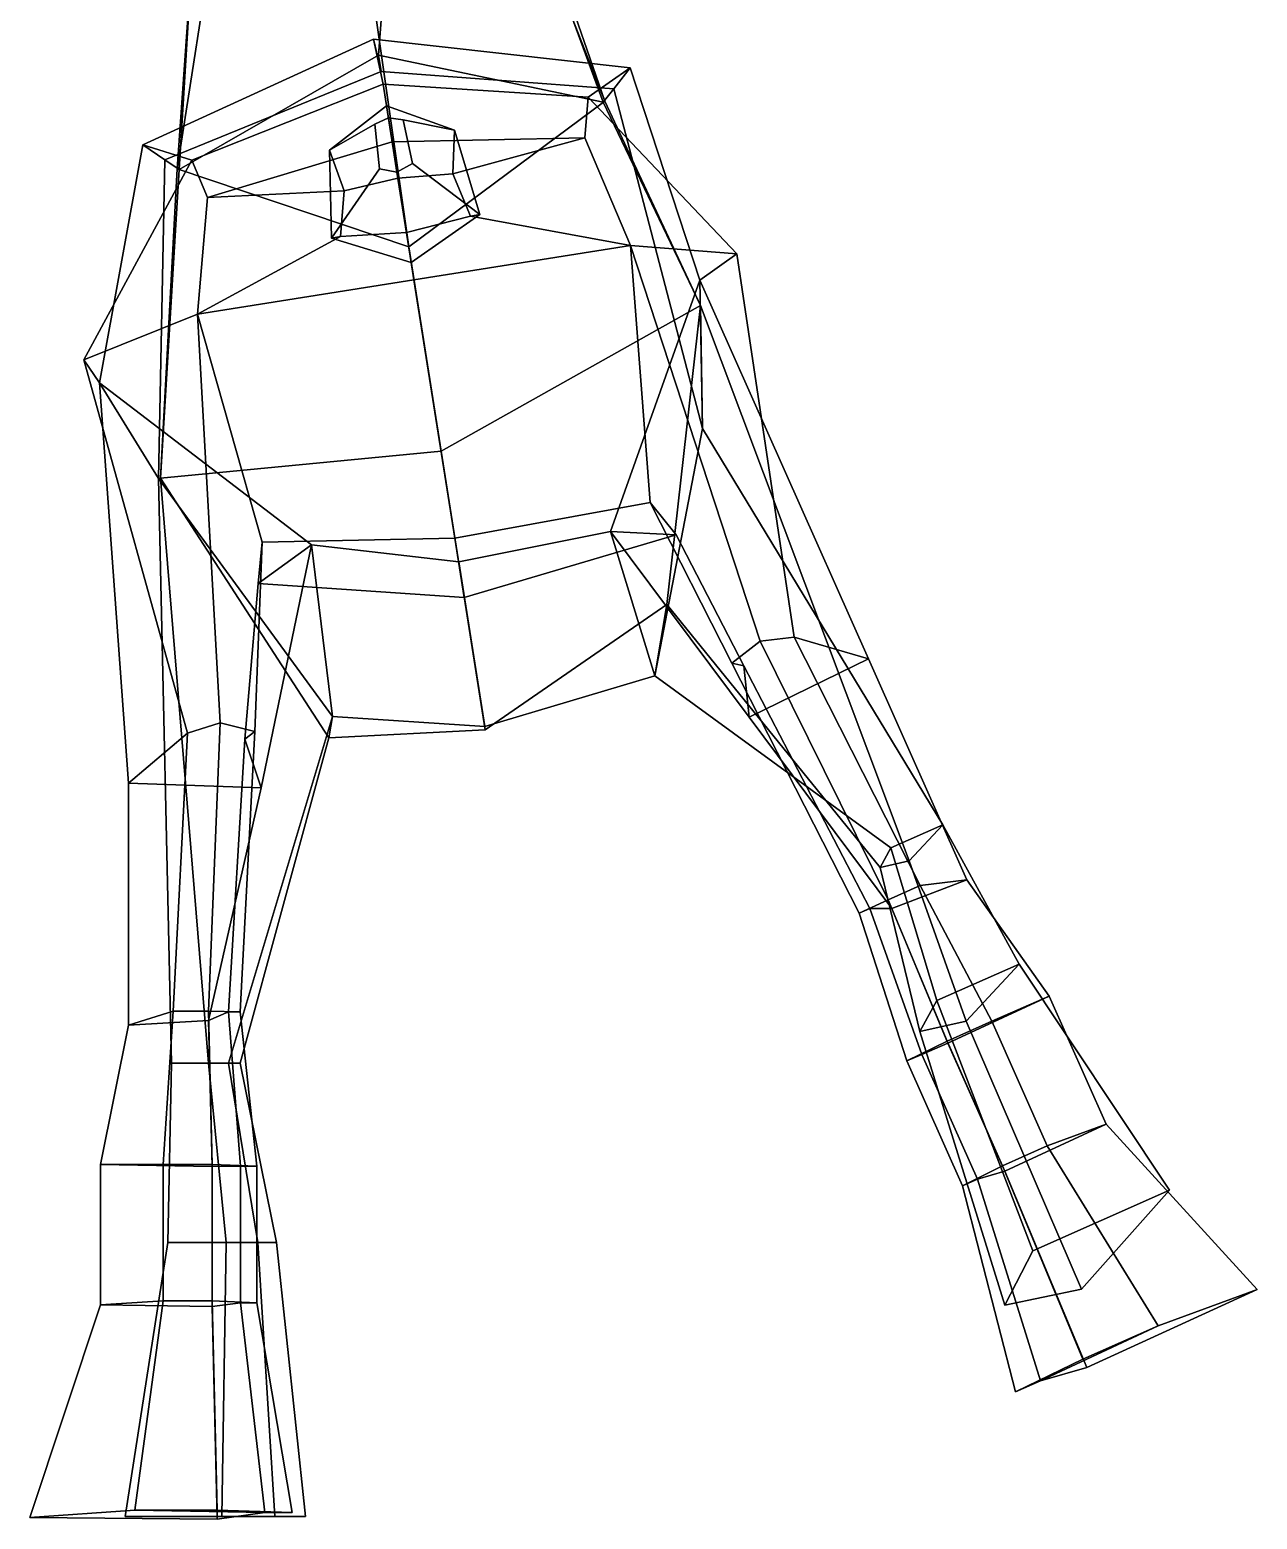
# Model space of a CAD drawing. Extents: x -85 to 160, y -151 to 334.
# Drawn here: x -84.7 to 159.7, y -151.2 to 145.4 of the extents above; entities that cross this region are included whole.
import ezdxf

# ---------------------------------------------------------------- set-up
doc = ezdxf.new("R2010")
doc.units = 0

msp = doc.modelspace()

# ---------------------------------------------------------------- linework, layer by layer
for points in [[(-55.332317, 117.685669, 163.386597), (-47.55732, 167.552734, 175.721558), (-42.097713, 185.215515, 157.422195), (-52.332123, 160.031799, 142.496826)], [(23.185133, 148.071045, 142.496826), (21.23382, 175.184753, 157.422195), (20.968117, 156.699371, 175.721558), (29.833971, 131.174683, 163.386597)], [(-55.332317, 117.685669, 163.386597), (-9.222494, 102.163574, 196.280716), (-15.653957, 147.229675, 197.703644), (-47.55732, 167.552734, 175.721558)], [(-58.62904, 56.102295, 144.51268), (-55.332317, 117.685669, 163.386597), (-52.332123, 160.031799, 142.496826), (-54.955688, 117.573608, 125.552498)], [(-54.955688, 117.573608, 125.552498), (-52.332123, 160.031799, 142.496826), (-13.827596, 158.760864, 137.728699), (-15.268226, 140.334839, 127.195564)], [(29.510397, 130.951721, 125.552498), (-15.268226, 140.334839, 127.195564), (-13.827596, 158.760864, 137.728699), (23.185133, 148.071045, 142.496826)], [(29.833971, 131.174683, 163.386597), (20.968117, 156.699371, 175.721558), (-15.653957, 147.229675, 197.703644), (-9.222494, 102.163574, 196.280716)], [(48.858021, 90.495605, 140.905396), (29.510397, 130.951721, 125.552498), (23.185133, 148.071045, 142.496826), (29.833971, 131.174683, 163.386597)], [(-62.170479, 122.427216, 11.098749), (-57.781582, 119.47467, 94.23616), (-14.746203, 137.03891, 93.994888), (-16.244308, 143.502319, 11.098749)], [(-16.244308, 143.502319, 11.098749), (-14.349955, 134.537079, -26.147421), (-52.416523, 119.420624, -25.943436), (-62.170479, 122.427216, 11.098749)], [(34.872223, 137.797272, 11.098749), (-16.244308, 143.502319, 11.098749), (-14.746203, 137.03891, 93.994888), (31.610521, 133.632996, 94.23616)], [(-16.244308, 143.502319, 11.098749), (34.872223, 137.797272, 11.098749), (26.52475, 131.923706, -25.943436), (-14.349955, 134.537079, -26.147421)], [(-14.746203, 137.03891, 93.994888), (-57.781582, 119.47467, 94.23616), (-54.955688, 117.573608, 125.552498), (-15.268226, 140.334839, 127.195564)], [(-14.746203, 137.03891, 93.994888), (-15.268226, 140.334839, 127.195564), (29.510397, 130.951721, 125.552498), (31.610521, 133.632996, 94.23616)], [(34.872223, 137.797272, 11.098749), (48.713837, 95.514069, 24.898748), (56.12746, 100.737808, -25.113169), (26.52475, 131.923706, -25.943436)], [(48.713837, 95.514069, 24.898748), (34.872223, 137.797272, 11.098749), (31.610521, 133.632996, 94.23616), (49.291424, 65.958267, 98.114754)], [(-14.349955, 134.537079, -26.147421), (-12.531881, 123.058228, -60.612633), (-49.290558, 111.959442, -50.058739), (-52.416523, 119.420624, -25.943436)], [(-14.349955, 134.537079, -26.147421), (26.52475, 131.923706, -25.943436), (25.857409, 123.861725, -50.058739), (-12.531881, 123.058228, -60.612633)], [(49.291424, 65.958267, 98.114754), (31.610521, 133.632996, 94.23616), (29.510397, 130.951721, 125.552498), (48.858021, 90.495605, 140.905396)], [(48.858021, 90.495605, 140.905396), (29.833971, 131.174683, 163.386597), (-9.222494, 102.163574, 196.280716), (-2.774998, 61.455688, 185.592896)], [(56.12746, 100.737808, -25.113169), (34.926746, 102.4151, -54.540638), (25.857409, 123.861725, -50.058739), (26.52475, 131.923706, -25.943436)], [(-25.023556, 121.423523, -72.772362), (-22.068521, 113.28479, -61.17448), (-11.385422, 115.819763, -63.587738), (-13.66511, 130.213135, -72.796738)], [(-15.969755, 126.546112, -94.029388), (-25.023556, 121.423523, -72.772362), (-13.66511, 130.213135, -72.796738), (-13.285164, 127.81427, -94.041092)], [(-11.576315, 117.025024, -94.072914), (-15.047441, 117.704773, -94.055237), (-15.969755, 126.546112, -94.029388), (-13.285164, 127.81427, -94.041092)], [(-0.146442, 125.363678, -72.772362), (-13.66511, 130.213135, -72.796738), (-11.385422, 115.819763, -63.587738), (-0.441837, 116.710114, -61.17448)], [(-10.340088, 127.437775, -94.029388), (-13.285164, 127.81427, -94.041092), (-13.66511, 130.213135, -72.796738), (-0.146442, 125.363678, -72.772362)], [(-11.576315, 117.025024, -94.072914), (-13.285164, 127.81427, -94.041092), (-10.340088, 127.437775, -94.029388), (-8.485136, 118.744141, -94.055237)], [(-15.047441, 117.704773, -94.055237), (-24.636702, 103.890625, -80.112625), (-25.023556, 121.423523, -72.772362), (-15.969755, 126.546112, -94.029388)], [(-8.485136, 118.744141, -94.055237), (-10.340088, 127.437775, -94.029388), (-0.146442, 125.363678, -72.772362), (4.903604, 108.569336, -80.112625)], [(4.903604, 108.569336, -80.112625), (-0.146442, 125.363678, -72.772362), (-0.441837, 116.710114, -61.17448), (3.049603, 108.275696, -66.508171)], [(-62.170479, 122.427216, 11.098749), (-52.416523, 119.420624, -25.943436), (-73.940262, 79.667191, -25.113169), (-70.7882, 75.090485, 24.898748)], [(-70.7882, 75.090485, 24.898748), (-59.071697, 55.988159, 95.186234), (-57.781582, 119.47467, 94.23616), (-62.170479, 122.427216, 11.098749)], [(-22.068521, 113.28479, -61.17448), (-49.290558, 111.959442, -50.058739), (-12.531881, 123.058228, -60.612633), (-11.385422, 115.819763, -63.587738)], [(-0.441837, 116.710114, -61.17448), (-11.385422, 115.819763, -63.587738), (-12.531881, 123.058228, -60.612633), (25.857409, 123.861725, -50.058739)], [(3.049603, 108.275696, -66.508171), (-0.441837, 116.710114, -61.17448), (25.857409, 123.861725, -50.058739), (34.926746, 102.4151, -54.540638)], [(-73.940262, 79.667191, -25.113169), (-52.416523, 119.420624, -25.943436), (-49.290558, 111.959442, -50.058739), (-51.288639, 88.759918, -54.540638)], [(-59.071697, 55.988159, 95.186234), (-58.62904, 56.102295, 144.51268), (-54.955688, 117.573608, 125.552498), (-57.781582, 119.47467, 94.23616)], [(-24.636702, 103.890625, -80.112625), (-22.782701, 104.184265, -66.508171), (-22.068521, 113.28479, -61.17448), (-25.023556, 121.423523, -72.772362)], [(-11.576315, 117.025024, -94.072914), (-8.485136, 118.744141, -94.055237), (4.903604, 108.569336, -80.112625), (-8.726705, 99.033295, -81.363831)], [(-58.62904, 56.102295, 144.51268), (-2.774998, 61.455688, 185.592896), (-9.222494, 102.163574, 196.280716), (-55.332317, 117.685669, 163.386597)], [(-11.576315, 117.025024, -94.072914), (-8.726705, 99.033295, -81.363831), (-24.636702, 103.890625, -80.112625), (-15.047441, 117.704773, -94.055237)], [(-22.782701, 104.184265, -66.508171), (-51.288639, 88.759918, -54.540638), (-49.290558, 111.959442, -50.058739), (-22.068521, 113.28479, -61.17448)], [(-8.726705, 99.033295, -81.363831), (4.903604, 108.569336, -80.112625), (3.049603, 108.275696, -66.508171), (-9.676576, 105.030518, -70.151375)], [(3.049603, 108.275696, -66.508171), (34.926746, 102.4151, -54.540638), (-8.180947, 95.587509, -71.817368), (-9.676576, 105.030518, -70.151375)], [(-22.782701, 104.184265, -66.508171), (-9.676576, 105.030518, -70.151375), (-8.180947, 95.587509, -71.817368), (-51.288639, 88.759918, -54.540638)], [(-8.726705, 99.033295, -81.363831), (-9.676576, 105.030518, -70.151375), (-22.782701, 104.184265, -66.508171), (-24.636702, 103.890625, -80.112625)], [(-0.030535, 44.127838, -48.468636), (-8.180947, 95.587509, -71.817368), (34.926746, 102.4151, -54.540638), (38.868519, 51.243652, -37.914738)], [(34.926746, 102.4151, -54.540638), (56.12746, 100.737808, -25.113169), (67.512245, 24.3871, -53.875954), (60.74239, 23.616119, -58.243355)], [(34.926746, 102.4151, -54.540638), (60.74239, 23.616119, -58.243355), (55.106163, 19.235031, -54.59922), (38.868519, 51.243652, -37.914738)], [(48.713837, 95.514069, 24.898748), (82.292603, 20.094925, 3.262779), (67.512245, 24.3871, -53.875954), (56.12746, 100.737808, -25.113169)], [(-0.030535, 44.127838, -48.468636), (-38.419823, 43.324326, -37.914738), (-51.288639, 88.759918, -54.540638), (-8.180947, 95.587509, -71.817368)], [(30.924532, 45.443878, 24.898748), (48.713837, 95.514069, 24.898748), (49.291424, 65.958267, 98.114754), (39.758274, 16.719467, 127.636147)], [(48.713837, 95.514069, 24.898748), (30.924532, 45.443878, 24.898748), (58.527782, 8.504776, 8.02704), (82.292603, 20.094925, 3.262779)], [(6.013277, 5.968704, 144.51268), (42.176647, 30.956863, 159.49292), (48.858021, 90.495605, 140.905396), (-2.774998, 61.455688, 185.592896)], [(84.612877, -21.456543, 171.842407), (90.429138, -20.147385, 177.683517), (48.858021, 90.495605, 140.905396), (42.176647, 30.956863, 159.49292)], [(90.429138, -20.147385, 177.683517), (97.127922, -12.953384, 159.781265), (49.291424, 65.958267, 98.114754), (48.858021, 90.495605, 140.905396)], [(-51.288639, 88.759918, -54.540638), (-46.787994, 7.335953, -58.243355), (-53.286148, 5.286743, -53.875954), (-73.940262, 79.667191, -25.113169)], [(-51.288639, 88.759918, -54.540638), (-38.419823, 43.324326, -37.914738), (-39.857098, 5.626099, -54.59922), (-46.787994, 7.335953, -58.243355)], [(-70.7882, 75.090485, 24.898748), (-73.940262, 79.667191, -25.113169), (-53.286148, 5.286743, -53.875954), (-65.042892, -4.646072, 3.262779)], [(-28.598656, 42.786835, 24.898748), (-24.402138, 8.647903, 96.133102), (-59.071697, 55.988159, 95.186234), (-70.7882, 75.090485, 24.898748)], [(-70.7882, 75.090485, 24.898748), (-65.042892, -4.646072, 3.262779), (-38.618511, -5.568176, 8.02704), (-28.598656, 42.786835, 24.898748)], [(86.752998, -17.550049, 159.157333), (39.758274, 16.719467, 127.636147), (49.291424, 65.958267, 98.114754), (97.127922, -12.953384, 159.781265)], [(6.013277, 5.968704, 144.51268), (-2.774998, 61.455688, 185.592896), (-58.62904, 56.102295, 144.51268), (-25.147814, 4.376923, 130.840576)], [(-49.126175, -60.400047, 132.855515), (-58.62904, 56.102295, 144.51268), (-59.071697, 55.988159, 95.186234), (-56.458904, -60.400047, 113.7938)], [(-45.102139, -60.400047, 114.219887), (-56.458904, -60.400047, 113.7938), (-59.071697, 55.988159, 95.186234), (-24.402138, 8.647903, 96.133102)], [(-42.759483, -60.400047, 127.458626), (-25.147814, 4.376923, 130.840576), (-58.62904, 56.102295, 144.51268), (-49.126175, -60.400047, 132.855515)], [(1.839838, 32.318756, -24.071318), (-0.030535, 44.127838, -48.468636), (38.868519, 51.243652, -37.914738), (43.990173, 44.787079, -24.280102)], [(38.868519, 51.243652, -37.914738), (55.106163, 19.235031, -54.59922), (57.524422, 18.684341, -51.430733), (43.990173, 44.787079, -24.280102)], [(0.714358, 39.424759, 24.898748), (30.924532, 45.443878, 24.898748), (39.758274, 16.719467, 127.636147), (5.911808, 6.60936, 96.368881)], [(30.924532, 45.443878, 24.898748), (0.714358, 39.424759, 24.898748), (1.839838, 32.318756, -24.071318), (43.990173, 44.787079, -24.280102)], [(58.527782, 8.504776, 8.02704), (30.924532, 45.443878, 24.898748), (43.990173, 44.787079, -24.280102), (57.524422, 18.684341, -51.430733)], [(-39.857098, 5.626099, -54.59922), (-38.419823, 43.324326, -37.914738), (-39.198708, 35.119949, -24.280102), (-41.842297, 4.13942, -51.430733)], [(-38.618511, -5.568176, 8.02704), (-41.842297, 4.13942, -51.430733), (-39.198708, 35.119949, -24.280102), (-28.598656, 42.786835, 24.898748)], [(1.839838, 32.318756, -24.071318), (-39.198708, 35.119949, -24.280102), (-38.419823, 43.324326, -37.914738), (-0.030535, 44.127838, -48.468636)], [(-28.598656, 42.786835, 24.898748), (-39.198708, 35.119949, -24.280102), (1.839838, 32.318756, -24.071318), (0.714358, 39.424759, 24.898748)], [(0.714358, 39.424759, 24.898748), (5.911808, 6.60936, 96.368881), (-24.402138, 8.647903, 96.133102), (-28.598656, 42.786835, 24.898748)], [(5.911808, 6.60936, 96.368881), (39.758274, 16.719467, 127.636147), (42.176647, 30.956863, 159.49292), (6.013277, 5.968704, 144.51268)], [(86.752998, -17.550049, 159.157333), (84.612877, -21.456543, 171.842407), (42.176647, 30.956863, 159.49292), (39.758274, 16.719467, 127.636147)], [(86.216713, -27.851517, -58.849998), (60.74239, 23.616119, -58.243355), (67.512245, 24.3871, -53.875954), (92.596199, -25.011185, -58.849998)], [(67.512245, 24.3871, -53.875954), (82.292603, 20.094925, 3.262779), (101.893318, -23.929016, -9.36665), (92.596199, -25.011185, -58.849998)], [(60.74239, 23.616119, -58.243355), (86.216713, -27.851517, -58.849998), (80.458267, -30.570938, -58.849998), (55.106163, 19.235031, -54.59922)], [(80.458267, -30.570938, -58.849998), (82.592445, -29.629288, -58.849998), (57.524422, 18.684341, -51.430733), (55.106163, 19.235031, -54.59922)], [(82.592445, -29.629288, -58.849998), (86.985023, -29.577164, -9.36665), (58.527782, 8.504776, 8.02704), (57.524422, 18.684341, -51.430733)], [(82.292603, 20.094925, 3.262779), (58.527782, 8.504776, 8.02704), (86.985023, -29.577164, -9.36665), (101.893318, -23.929016, -9.36665)], [(-49.126175, -50.043411, -58.849998), (-56.109394, -50.043411, -58.849998), (-53.286148, 5.286743, -53.875954), (-46.787994, 7.335953, -58.243355)], [(-46.787994, 7.335953, -58.243355), (-39.857098, 5.626099, -54.59922), (-42.759483, -50.185547, -58.849998), (-49.126175, -50.043411, -58.849998)], [(-45.102139, -60.400047, 114.219887), (-24.402138, 8.647903, 96.133102), (-25.147814, 4.376923, 130.840576), (-42.759483, -60.400047, 127.458626)], [(5.911808, 6.60936, 96.368881), (6.013277, 5.968704, 144.51268), (-25.147814, 4.376923, 130.840576), (-24.402138, 8.647903, 96.133102)], [(-53.286148, 5.286743, -53.875954), (-56.109394, -50.043411, -58.849998), (-65.042892, -52.836273, -9.36665), (-65.042892, -4.646072, 3.262779)], [(-45.092148, -50.193359, -58.849998), (-41.842297, 4.13942, -51.430733), (-38.618511, -5.568176, 8.02704), (-49.126175, -51.932365, -9.36665)], [(-42.759483, -50.185547, -58.849998), (-39.857098, 5.626099, -54.59922), (-41.842297, 4.13942, -51.430733), (-45.092148, -50.193359, -58.849998)], [(-65.042892, -4.646072, 3.262779), (-65.042892, -52.836273, -9.36665), (-49.126175, -51.932365, -9.36665), (-38.618511, -5.568176, 8.02704)], [(95.94017, -47.95211, 135.102127), (86.752998, -17.550049, 159.157333), (97.127922, -12.953384, 159.781265), (112.332542, -40.689369, 136.087936)], [(101.748466, -52.055893, 164.373489), (112.332542, -40.689369, 136.087936), (97.127922, -12.953384, 159.781265), (90.429138, -20.147385, 177.683517)], [(92.558777, -54.124359, 155.144562), (84.612877, -21.456543, 171.842407), (86.752998, -17.550049, 159.157333), (95.94017, -47.95211, 135.102127)], [(101.748466, -52.055893, 164.373489), (90.429138, -20.147385, 177.683517), (84.612877, -21.456543, 171.842407), (92.558777, -54.124359, 155.144562)], [(106.847931, -52.065491, -71.448441), (97.945648, -56.029053, -72.636299), (86.216713, -27.851517, -58.849998), (92.596199, -25.011185, -58.849998)], [(98.115036, -56.4095, -38.635262), (118.256607, -47.040222, -38.635262), (101.893318, -23.929016, -9.36665), (86.985023, -29.577164, -9.36665)], [(118.256607, -47.040222, -38.635262), (106.847931, -52.065491, -71.448441), (92.596199, -25.011185, -58.849998), (101.893318, -23.929016, -9.36665)], [(89.972076, -59.963318, -72.28315), (80.458267, -30.570938, -58.849998), (86.216713, -27.851517, -58.849998), (97.945648, -56.029053, -72.636299)], [(92.953606, -58.656944, -71.420555), (82.592445, -29.629288, -58.849998), (80.458267, -30.570938, -58.849998), (89.972076, -59.963318, -72.28315)], [(98.115036, -56.4095, -38.635262), (86.985023, -29.577164, -9.36665), (82.592445, -29.629288, -58.849998), (92.953606, -58.656944, -71.420555)], [(115.064957, -97.758598, 123.438354), (95.94017, -47.95211, 135.102127), (112.332542, -40.689369, 136.087936), (142.276306, -85.682755, 124.989517)], [(124.706741, -105.431923, 175.758423), (142.276306, -85.682755, 124.989517), (112.332542, -40.689369, 136.087936), (101.748466, -52.055893, 164.373489)], [(109.46669, -81.905746, -17.703411), (129.608276, -72.536469, -17.703411), (118.256607, -47.040222, -38.635262), (98.115036, -56.4095, -38.635262)], [(129.608276, -72.536469, -17.703411), (117.894379, -76.876221, -48.278484), (106.847931, -52.065491, -71.448441), (118.256607, -47.040222, -38.635262)], [(-70.591324, -80.604958, -38.635262), (-65.042892, -52.836273, -9.36665), (-56.109394, -50.043411, -58.849998), (-58.125019, -80.55545, -71.448441)], [(-58.125019, -80.55545, -71.448441), (-56.109394, -50.043411, -58.849998), (-49.126175, -50.043411, -58.849998), (-48.380249, -80.55545, -72.636299)], [(-39.495815, -80.906441, -72.28315), (-48.380249, -80.55545, -72.636299), (-49.126175, -50.043411, -58.849998), (-42.759483, -50.185547, -58.849998)], [(-48.380249, -80.971909, -38.635262), (-42.750931, -80.925705, -71.420555), (-45.092148, -50.193359, -58.849998), (-49.126175, -51.932365, -9.36665)], [(-42.750931, -80.925705, -71.420555), (-39.495815, -80.906441, -72.28315), (-42.759483, -50.185547, -58.849998), (-45.092148, -50.193359, -58.849998)], [(109.451843, -108.616226, 159.358307), (92.558777, -54.124359, 155.144562), (95.94017, -47.95211, 135.102127), (115.064957, -97.758598, 123.438354)], [(-48.380249, -80.971909, -38.635262), (-49.126175, -51.932365, -9.36665), (-65.042892, -52.836273, -9.36665), (-70.591324, -80.604958, -38.635262)], [(124.706741, -105.431923, 175.758423), (101.748466, -52.055893, 164.373489), (92.558777, -54.124359, 155.144562), (109.451843, -108.616226, 159.358307)], [(117.894379, -76.876221, -48.278484), (108.992088, -80.839783, -48.426968), (97.945648, -56.029053, -72.636299), (106.847931, -52.065491, -71.448441)], [(101.034088, -84.809021, -48.382828), (89.972076, -59.963318, -72.28315), (97.945648, -56.029053, -72.636299), (108.992088, -80.839783, -48.426968)], [(104.016479, -83.504578, -48.274998), (92.953606, -58.656944, -71.420555), (89.972076, -59.963318, -72.28315), (101.034088, -84.809021, -48.382828)], [(109.46669, -81.905746, -17.703411), (98.115036, -56.4095, -38.635262), (92.953606, -58.656944, -71.420555), (104.016479, -83.504578, -48.274998)], [(-39.24538, -96.142044, 97.620201), (-57.189072, -96.142044, 96.946976), (-56.458904, -60.400047, 113.7938), (-45.102139, -60.400047, 114.219887)], [(-45.603359, -96.142044, 127.064476), (-49.126175, -60.400047, 132.855515), (-56.458904, -60.400047, 113.7938), (-57.189072, -96.142044, 96.946976)], [(-45.603359, -96.142044, 127.064476), (-35.543987, -96.142044, 118.537392), (-42.759483, -60.400047, 127.458626), (-49.126175, -60.400047, 132.855515)], [(-35.543987, -96.142044, 118.537392), (-39.24538, -96.142044, 97.620201), (-45.102139, -60.400047, 114.219887), (-42.759483, -60.400047, 127.458626)], [(125.756729, -120.998985, 25.537189), (159.706421, -105.509773, 25.537189), (129.608276, -72.536469, -17.703411), (109.46669, -81.905746, -17.703411)], [(159.706421, -105.509773, 25.537189), (139.976074, -112.686005, -44.064602), (117.894379, -76.876221, -48.278484), (129.608276, -72.536469, -17.703411)], [(139.976074, -112.686005, -44.064602), (125.020218, -119.34478, -44.787834), (108.992088, -80.839783, -48.426968), (117.894379, -76.876221, -48.278484)], [(-70.591324, -108.514076, -17.703411), (-70.591324, -80.604958, -38.635262), (-58.125019, -80.55545, -71.448441), (-58.125019, -107.714172, -48.278484)], [(-48.380249, -108.88102, -17.703411), (-48.380249, -80.971909, -38.635262), (-70.591324, -80.604958, -38.635262), (-70.591324, -108.514076, -17.703411)], [(-58.125019, -107.714172, -48.278484), (-58.125019, -80.55545, -71.448441), (-48.380249, -80.55545, -72.636299), (-48.380249, -107.714172, -48.426968)], [(-39.495815, -108.103447, -48.382828), (-48.380249, -107.714172, -48.426968), (-48.380249, -80.55545, -72.636299), (-39.495815, -80.906441, -72.28315)], [(-48.380249, -108.88102, -17.703411), (-42.750931, -108.124825, -48.274998), (-42.750931, -80.925705, -71.420555), (-48.380249, -80.971909, -38.635262)], [(-42.750931, -108.124825, -48.274998), (-39.495815, -108.103447, -48.382828), (-39.495815, -80.906441, -72.28315), (-42.750931, -80.925705, -71.420555)], [(111.571999, -125.836174, -44.572819), (101.034088, -84.809021, -48.382828), (108.992088, -80.839783, -48.426968), (125.020218, -119.34478, -44.787834)], [(125.756729, -120.998985, 25.537189), (109.46669, -81.905746, -17.703411), (104.016479, -83.504578, -48.274998), (116.57811, -123.635002, -44.047626)], [(116.57811, -123.635002, -44.047626), (104.016479, -83.504578, -48.274998), (101.034088, -84.809021, -48.382828), (111.571999, -125.836174, -44.572819)], [(142.276306, -85.682755, 124.989517), (124.706741, -105.431923, 175.758423), (109.451843, -108.616226, 159.358307), (115.064957, -97.758598, 123.438354)], [(-35.910652, -150.652054, 97.459381), (-65.697174, -150.652054, 96.254311), (-57.189072, -96.142044, 96.946976), (-39.24538, -96.142044, 97.620201)], [(-46.464893, -150.652054, 150.164627), (-45.603359, -96.142044, 127.064476), (-57.189072, -96.142044, 96.946976), (-65.697174, -150.652054, 96.254311)], [(-46.464893, -150.652054, 150.164627), (-29.766338, -150.652054, 134.901154), (-35.543987, -96.142044, 118.537392), (-45.603359, -96.142044, 127.064476)], [(-29.766338, -150.652054, 134.901154), (-35.910652, -150.652054, 97.459381), (-39.24538, -96.142044, 97.620201), (-35.543987, -96.142044, 118.537392)], [(159.706421, -105.509773, 25.537189), (125.756729, -120.998985, 25.537189), (116.57811, -123.635002, -44.047626), (139.976074, -112.686005, -44.064602)], [(-84.675903, -150.878708, 25.537189), (-70.591324, -108.514076, -17.703411), (-58.125019, -107.714172, -48.278484), (-63.732502, -149.40947, -44.064602)], [(-47.361282, -151.22023, 25.537189), (-48.380249, -108.88102, -17.703411), (-70.591324, -108.514076, -17.703411), (-84.675903, -150.878708, 25.537189)], [(-63.732502, -149.40947, -44.064602), (-58.125019, -107.714172, -48.278484), (-48.380249, -107.714172, -48.426968), (-47.361282, -149.40947, -44.787834)], [(-32.435432, -149.869766, -44.572819), (-47.361282, -149.40947, -44.787834), (-48.380249, -107.714172, -48.426968), (-39.495815, -108.103447, -48.382828)], [(-47.361282, -151.22023, 25.537189), (-37.904034, -149.895065, -44.047626), (-42.750931, -108.124825, -48.274998), (-48.380249, -108.88102, -17.703411)], [(-37.904034, -149.895065, -44.047626), (-32.435432, -149.869766, -44.572819), (-39.495815, -108.103447, -48.382828), (-42.750931, -108.124825, -48.274998)], [(139.976074, -112.686005, -44.064602), (116.57811, -123.635002, -44.047626), (111.571999, -125.836174, -44.572819), (125.020218, -119.34478, -44.787834)], [(-84.675903, -150.878708, 25.537189), (-63.732502, -149.40947, -44.064602), (-37.904034, -149.895065, -44.047626), (-47.361282, -151.22023, 25.537189)], [(-65.697174, -150.652054, 96.254311), (-35.910652, -150.652054, 97.459381), (-29.766338, -150.652054, 134.901154), (-46.464893, -150.652054, 150.164627)], [(-63.732502, -149.40947, -44.064602), (-47.361282, -149.40947, -44.787834), (-32.435432, -149.869766, -44.572819), (-37.904034, -149.895065, -44.047626)]]:
    msp.add_3dface(points)

doc.saveas('drawing.dxf')
